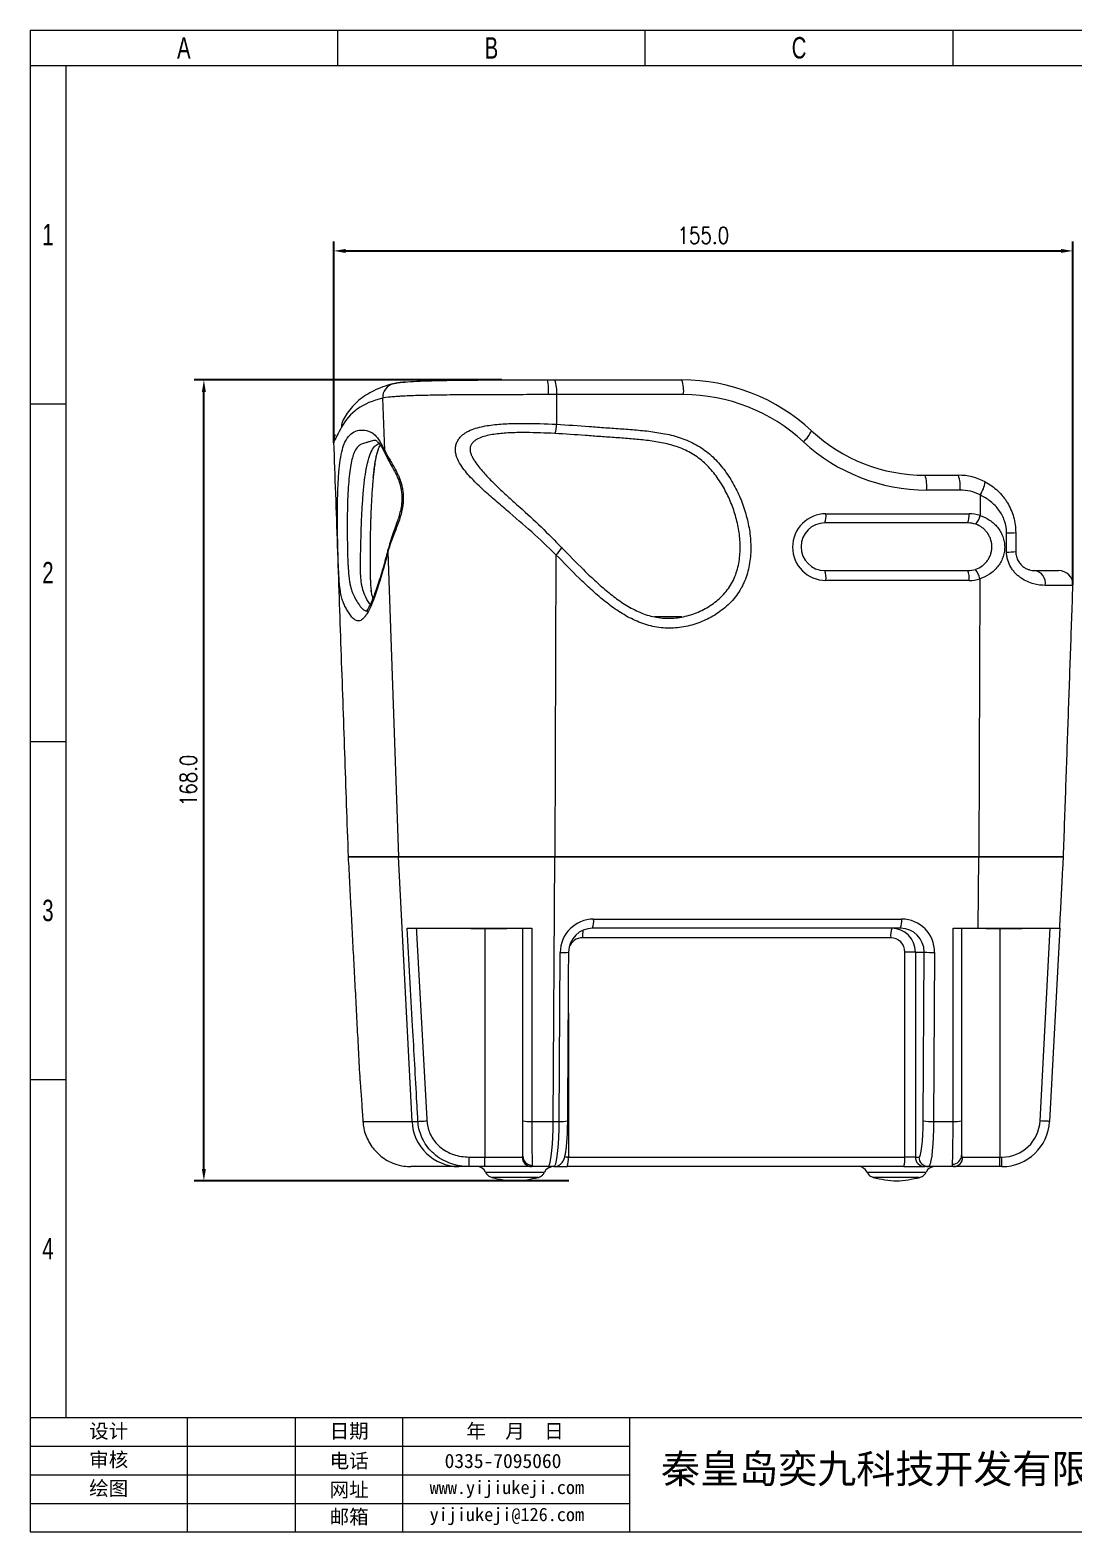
# Model space of a CAD drawing. Header units: millimetres. Extents: x 2695 to 20402, y -1172 to 52.
# Drawn here: x 10451.2 to 10669.9, y -791.1 to -476.1 of the extents above; entities that cross this region are included whole.
import ezdxf

# ---------------------------------------------------------------- set-up
doc = ezdxf.new("R2010")
doc.units = ezdxf.units.MM
doc.header["$PDMODE"] = 3
doc.header["$PDSIZE"] = -1
doc.layers.add('细实线', color=1, linetype='Continuous')
doc.styles.get("Standard").update_dxf_attribs({"font": 'isocp.shx', "width": 0.707, "bigfont": 'hztxt.shx'})
doc.styles.add('TH_GBDIM', font='romans.shx', dxfattribs={"width": 0.8, "bigfont": 'gbcbig.shx'})
doc.styles.add('工程字', font='gbenor.shx', dxfattribs={"bigfont": 'gbcbig.shx'})
doc.dimstyles.new('TH_GBDIM', dxfattribs={"dimtxt": 3.5, "dimasz": 2.5, "dimexe": 2, "dimexo": 0, "dimgap": 1.5, "dimtad": 1, "dimdec": 1, "dimzin": 0, "dimdsep": 46, "dimtxsty": 'TH_GBDIM', "dimcen": 2.5, "dimclrd": 130, "dimclre": 130, "dimclrt": 3, "dimadec": 0, "dimazin": 0, "dimtfac": 0.714286, "dimtdec": 1, "dimtmove": 0, "dimatfit": 3, "dimfxl": 1, "dimtzin": 0, "dimlwd": -1, "dimlwe": -1, "dimarcsym": 0})

# ---------------------------------------------------------------- blocks, each defined once
blk = doc.blocks.new('*D70')
at = {"color": 130}
for p, q in [((10550.07, -549.45), (10485.62, -549.45)), ((10487.62, -714.94), (10487.62, -551.95)), ((10564.16, -717.44), (10485.62, -717.44))]:
    blk.add_line(p, q, dxfattribs=at)
for points in [[(10487.21, -551.95), (10488.04, -551.95), (10487.62, -549.45)], [(10487.21, -714.94), (10488.04, -714.94), (10487.62, -717.44)]]:
    blk.add_solid(points, dxfattribs=at)
at = {"layer": 'Defpoints', "color": 0}
for p in [(10487.62, -549.45), (10550.07, -549.45), (10564.16, -717.44)]:
    blk.add_point(p, dxfattribs=at)
at = {"color": 3, "insert": (10484.37, -633.44), "char_height": 3.5, "attachment_point": 5, "rotation": 90, "style": 'TH_GBDIM'}
blk.add_mtext('168.0', dxfattribs=at)
blk = doc.blocks.new('*D71')
at = {"color": 130}
for p, q in [((10514.84, -562.66), (10514.84, -520.39)), ((10517.34, -522.39), (10667.36, -522.39)), ((10669.86, -592.44), (10669.86, -520.39))]:
    blk.add_line(p, q, dxfattribs=at)
for points in [[(10517.34, -521.98), (10517.34, -522.81), (10514.84, -522.39)], [(10667.36, -521.98), (10667.36, -522.81), (10669.86, -522.39)]]:
    blk.add_solid(points, dxfattribs=at)
at = {"layer": 'Defpoints', "color": 0}
for p in [(10669.86, -522.39), (10514.84, -562.66), (10669.86, -592.44)]:
    blk.add_point(p, dxfattribs=at)
at = {"color": 3, "insert": (10592.35, -519.14), "char_height": 3.5, "attachment_point": 5, "style": 'TH_GBDIM'}
blk.add_mtext('155.0', dxfattribs=at)

msp = doc.modelspace()

# ---------------------------------------------------------------- linework, layer by layer
at = {"color": 7, "linetype": 'Continuous', "lineweight": 15}
for p, q in [((10527.43, -550.23), (10527.36, -550.24)), ((10559.71, -549.44), (10561.25, -549.44)), ((10561.25, -549.44), (10587.86, -549.44)), ((10525.11, -553.27), (10525.49, -564.18)), ((10561.58, -552.54), (10559.89, -552.54)), ((10561.58, -552.54), (10561.56, -558.76)), ((10588.19, -552.54), (10561.58, -552.54)), ((10638.85, -569.44), (10645.85, -569.44)), ((10646.18, -572.54), (10639.18, -572.54)), ((10650.39, -573.58), (10650.37, -577.9)), ((10647.85, -579.44), (10617.85, -579.44)), ((10618.07, -577.51), (10648.07, -577.51)), ((10526.22, -585.53), (10528.41, -649.44)), ((10526.24, -585), (10526.24, -584.97)), ((10561.45, -586.1), (10561.21, -649.44)), ((10617.85, -589.44), (10647.85, -589.44)), ((10648.07, -591.51), (10618.07, -591.51)), ((10650.32, -591.14), (10650.09, -649.44)), ((10661.85, -589.44), (10666.86, -589.44)), ((10669.86, -592.54), (10664.06, -592.54)), ((10587.87, -599.14), (10582.1, -599.14)), ((10528.41, -649.44), (10517.87, -649.44)), ((10517.87, -649.44), (10528.41, -649.44)), ((10531.27, -704.96), (10528.41, -649.44)), ((10561.21, -649.44), (10528.41, -649.44)), ((10528.41, -649.44), (10561.21, -649.44)), ((10560.88, -704.96), (10561.21, -649.44)), ((10650.09, -649.44), (10561.21, -649.44)), ((10561.21, -649.44), (10650.09, -649.44)), ((10650.01, -664.44), (10650.09, -649.44)), ((10667.87, -649.44), (10650.09, -649.44)), ((10650.09, -649.44), (10667.87, -649.44)), ((10530.24, -664.44), (10556.4, -664.44)), ((10551, -664.54), (10543.75, -664.54)), ((10546.51, -664.54), (10546.51, -712.44)), ((10633.72, -664.44), (10569.12, -664.44)), ((10569.34, -662.54), (10633.94, -662.54)), ((10644.73, -664.44), (10650.01, -664.44)), ((10644.73, -704.96), (10644.73, -664.44)), ((10646.51, -664.44), (10646.51, -704.86)), ((10650.01, -664.44), (10667.09, -664.44)), ((10659, -664.54), (10651.75, -664.54)), ((10654.51, -664.54), (10654.51, -712.44)), ((10662.96, -704.86), (10665.08, -664.44)), ((10667.09, -664.44), (10664.96, -704.96)), ((10631.63, -666.44), (10567.03, -666.44)), ((10562.14, -704.96), (10562.35, -669.54)), ((10564.11, -669.44), (10564.13, -669.45)), ((10634.61, -712.44), (10634.61, -669.44)), ((10636.82, -669.44), (10634.61, -669.44)), ((10636.82, -669.44), (10638.65, -669.44)), ((10636.82, -669.44), (10636.82, -712.44)), ((10638.44, -704.86), (10638.65, -669.44)), ((10640.86, -669.54), (10640.65, -704.96)), ((10564.05, -682.27), (10564.05, -712.44)), ((10520.97, -704.96), (10531.27, -704.96)), ((10531.27, -704.96), (10532.52, -704.96)), ((10556.4, -704.96), (10560.88, -704.96)), ((10560.88, -704.96), (10562.14, -704.96)), ((10640.65, -704.96), (10644.73, -704.96)), ((10646.51, -704.86), (10646.51, -712.05)), ((10541.08, -714.44), (10530.99, -714.44)), ((10543.23, -714.44), (10541.08, -714.44)), ((10543.23, -712.44), (10546.51, -712.44)), ((10543.23, -714.44), (10543.23, -712.44)), ((10546.51, -714.44), (10543.23, -714.44)), ((10546.51, -712.44), (10554.37, -712.44)), ((10546.51, -714.44), (10546.51, -712.44)), ((10556.34, -714.44), (10546.51, -714.44)), ((10559.77, -714.44), (10556.34, -714.44)), ((10561.03, -714.44), (10559.77, -714.44)), ((10560.99, -714.44), (10563.83, -714.44)), ((10564.05, -712.44), (10563.27, -712.44)), ((10634.39, -714.44), (10563.83, -714.44)), ((10564.05, -712.44), (10634.61, -712.44)), ((10634.39, -714.44), (10638.81, -714.44)), ((10636.82, -712.44), (10634.61, -712.44)), ((10636.82, -712.44), (10637.55, -712.44)), ((10639.54, -714.44), (10638.81, -714.44)), ((10644.83, -714.44), (10639.54, -714.44)), ((10654.51, -714.44), (10644.83, -714.44)), ((10646.76, -712.44), (10654.51, -712.44)), ((10654.51, -714.44), (10654.51, -712.44)), ((10654.51, -712.44), (10654.98, -712.44)), ((10654.98, -714.44), (10654.51, -714.44)), ((10654.98, -714.44), (10654.98, -712.44))]:
    msp.add_line(p, q, dxfattribs=at)
at = {"color": 7, "linetype": 'Continuous', "lineweight": 15, "flags": 128}
for points in [[(10526.22, -585.53), (10526.21, -585.18), (10526.24, -585)], [(10526.3, -584.81), (10526.28, -584.85), (10526.24, -585)], [(10532.52, -704.96), (10532.64, -704.95), (10532.81, -704.94), (10533.01, -704.93), (10533.25, -704.92), (10533.51, -704.9), (10533.79, -704.89), (10534.08, -704.87), (10534.39, -704.86)], [(10559.77, -714.44), (10559.96, -714.3), (10560.14, -713.87), (10560.31, -713.18), (10560.47, -712.25), (10560.6, -711.09), (10560.71, -709.74), (10560.8, -708.24), (10560.86, -706.63), (10560.88, -704.96)], [(10561.03, -714.44), (10561.22, -714.3), (10561.4, -713.87), (10561.57, -713.18), (10561.73, -712.25), (10561.86, -711.09), (10561.97, -709.74), (10562.06, -708.24), (10562.12, -706.63), (10562.14, -704.96)], [(10637.55, -712.44), (10637.72, -712.29), (10637.88, -711.87), (10638.03, -711.17), (10638.17, -710.24), (10638.28, -709.1), (10638.36, -707.79), (10638.42, -706.36), (10638.44, -704.86)], [(10640.65, -704.96), (10640.63, -706.63), (10640.57, -708.24), (10640.48, -709.74), (10640.37, -711.09), (10640.24, -712.25), (10640.08, -713.18), (10639.91, -713.87), (10639.73, -714.3), (10639.54, -714.44)], [(10664.96, -704.96), (10664.92, -704.96), (10664.81, -704.95), (10664.63, -704.94), (10664.38, -704.93), (10664.07, -704.91), (10663.73, -704.9), (10663.35, -704.88), (10662.96, -704.86)]]:
    msp.add_lwpolyline(points, dxfattribs=at)
at = {"color": 7, "linetype": 'Continuous', "lineweight": 15}
for centre, radius, start, end in [((10528.07, -553.12), 2.96, 103.9169, 182.8492), ((10528.03, -553.06), 2.89, 90.1547, 103.258), ((10546.77, -551.75), 13.14, 356.5473, 10.1358), ((10554.27, -551.76), 7.35, 353.8686, 18.3801), ((10580.88, -551.76), 7.35, 353.8684, 18.3802), ((10587.86, -589.44), 40, 47.1666, 90), ((10588.19, -589.54), 37, 47.1666, 90), ((10519.44, -559.19), 2.94, 152.3616, 182.6407), ((10557.11, -558.99), 4.46, 337.6741, 3.0117), ((10608.76, -557.23), 6.92, 311.5288, 335.4361), ((10638.85, -534.44), 35, 227.1666, 270), ((10517.83, -562.37), 3, 152.0513, 181.7621), ((10639.18, -534.54), 38, 227.1666, 270), ((10527.12, -564.26), 1.64, 177.016, 204.515), ((10631.87, -571.76), 7.35, 353.8683, 18.3804), ((10638.87, -571.76), 7.35, 353.8684, 18.3802), ((10645.85, -581.44), 12, 62.142, 90), ((10646.18, -581.54), 9, 62.142, 90), ((10644.86, -569.86), 6.66, 325.9927, 351.6313), ((10618.07, -584.51), 7, 90, 270), ((10617.85, -584.44), 5, 90, 270), ((10613.61, -577.97), 4.48, 340.921, 5.9519), ((10643.61, -577.97), 4.48, 340.9206, 5.9523), ((10647.85, -584.44), 5, 70.8191, 90), ((10648.07, -584.51), 7, 70.8191, 90), ((10645.97, -576.89), 4.52, 321.2892, 347.1228), ((10656.3, -570.67), 10.88, 268.0511, 278.1914), ((10558.52, -582.44), 4.69, 308.7143, 332.0847), ((10656.31, -574.74), 10.81, 268.0498, 278.2183), ((10613.2, -590.98), 4.9, 353.8684, 18.3802), ((10647.85, -584.44), 5, 270, 288.7362), ((10643.2, -590.98), 4.9, 353.8681, 18.3806), ((10648.07, -584.51), 7, 270, 288.7362), ((10644.52, -592.52), 5.96, 13.3954, 34.1247), ((10661.36, -592.12), 2.73, 351.1332, 79.6817), ((10666.86, -592.44), 3, 358, 90), ((10543.75, -663.91), 0.625, 237.1401, 270), ((10551, -663.91), 0.625, 270, 302.8599), ((10564.99, -662.99), 4.38, 340.7352, 5.9083), ((10636.3, -665.94), 4.69, 161.2791, 186.0406), ((10631.84, -669.42), 4.98, 359.8227, 89.8215), ((10629.59, -662.99), 4.38, 340.7352, 5.9085), ((10651.75, -663.91), 0.625, 237.1401, 270), ((10659, -663.91), 0.625, 270, 302.8599), ((10567.04, -669.42), 2.99, 90.1352, 160.6831), ((10578.76, -666.28), 11.73, 173.0391, 180.7549), ((10631.62, -669.43), 2.99, 359.8226, 89.8215), ((10562.84, -661.93), 7.62, 266.29, 279.6999), ((10640.41, -655.7), 13.85, 262.7085, 271.8669), ((10541.16, -704.54), 9.9, 182.4301, 269.5315), ((10555.94, -696.03), 8.94, 260.7497, 272.9147), ((10562.63, -697.35), 7.62, 266.2894, 279.7003), ((10640.2, -691.12), 13.85, 262.7084, 271.8672), ((10645.14, -696.79), 8.19, 267.1228, 279.6151), ((10654.98, -704.44), 8, 270, 357), ((10654.98, -704.44), 10, 270, 357), ((10544.87, -716.44), 2, 24.3959, 90), ((10556.36, -712.45), 1.98, 179.5317, 269.524), ((10556.48, -712.21), 1.97, 180.7185, 269.8081), ((10560.87, -716.44), 2, 90, 155.759), ((10559.38, -712.93), 4.69, 341.2787, 6.041), ((10624.87, -716.44), 2, 24.3959, 90), ((10629.94, -712.93), 4.69, 341.2793, 6.0404), ((10638.81, -712.44), 1.99, 179.8226, 269.8216), ((10639.55, -712.44), 1.99, 179.8226, 269.8217), ((10640.87, -716.44), 2, 90, 155.759), ((10644.56, -712), 1.95, 270.5228, 358.6232), ((10644.79, -712.47), 1.97, 270.9479, 0.9179)]:
    msp.add_arc(centre, radius, start, end, dxfattribs=at)
for centre, major_axis, ratio, start_param, end_param in [((10569.3, -669.54), (2.59, 6.51), 0.99151, 0.375891, 1.946687), ((10569.08, -669.44), (2.24, 4.48), 0.989783, 0.458565, 2.029361), ((10633.68, -669.44), (2.24, 4.48), 0.989783, 5.170954, 6.74175), ((10633.9, -669.54), (2.59, 6.51), 0.99151, 5.08828, 6.659076), ((10644.51, -704.44), (0, 10), 0.022222, 3.454177, 4.660029)]:
    msp.add_ellipse(centre, major_axis=major_axis, ratio=ratio, start_param=start_param, end_param=end_param, dxfattribs=at)
for points, knots in [([(10527.36, -550.26), (10527.33, -550.26), (10526.54, -550.42), (10525.16, -550.88), (10523.25, -551.66), (10521.55, -552.63), (10520.05, -553.75), (10518.76, -555.01), (10517.68, -556.36), (10517.12, -557.35), (10516.85, -557.83)], [0, 0, 0, 0, 0.0073155, 0.1610038, 0.3114841, 0.4576922, 0.5992714, 0.7367475, 0.872961, 1, 1, 1, 1]), ([(10529.06, -549.99), (10528.73, -550.03), (10528.14, -550.1), (10527.65, -550.21), (10527.44, -550.26)], [0, 0, 0, 0, 0.570258, 1, 1, 1, 1]), ([(10530.02, -549.9), (10529.5, -549.94), (10528.95, -549.99), (10528.65, -550.05), (10528.63, -550.05)], [0, 0, 0, 0, 0.939221, 1, 1, 1, 1]), ([(10529.79, -549.92), (10529.59, -549.94), (10529.23, -549.97), (10528.96, -550.01), (10528.83, -550.02)], [0, 0, 0, 0, 0.5462, 1, 1, 1, 1]), ([(10529.36, -549.95), (10529.36, -549.95), (10529.83, -549.88), (10531.5, -549.77), (10534.38, -549.63), (10537.98, -549.54), (10542.16, -549.49), (10546.75, -549.45), (10551.7, -549.44), (10556.06, -549.44), (10558.75, -549.44), (10559.71, -549.44)], [0, 0, 0, 0, 0.001953, 0.135793, 0.265795, 0.399548, 0.529328, 0.662862, 0.792569, 0.926047, 1, 1, 1, 1]), ([(10559.89, -552.54), (10558.88, -552.54), (10557.87, -552.54), (10555.85, -552.54), (10554.85, -552.54), (10551.87, -552.55), (10549.92, -552.55), (10547.52, -552.55), (10547.05, -552.56), (10546.1, -552.56), (10545.63, -552.56), (10544.23, -552.57), (10543.32, -552.57), (10540.66, -552.59), (10538.98, -552.61), (10536.6, -552.65), (10535.83, -552.66), (10534.36, -552.69), (10533.66, -552.7), (10531.67, -552.76), (10530.48, -552.8), (10529.16, -552.87), (10528.91, -552.88), (10528.42, -552.91), (10528.19, -552.93), (10527.52, -552.97), (10527.12, -553), (10526.04, -553.11), (10525.49, -553.18), (10525.11, -553.27)], [0, 0, 0, 0, 0.0625, 0.0625, 0.125, 0.125, 0.25, 0.25, 0.28125, 0.28125, 0.3125, 0.3125, 0.375, 0.375, 0.5, 0.5, 0.5625, 0.5625, 0.625, 0.625, 0.75, 0.75, 0.78125, 0.78125, 0.8125, 0.8125, 0.875, 0.875, 1, 1, 1, 1]), ([(10516.51, -559.33), (10516.17, -559.95), (10515.51, -561.21), (10515, -562.16), (10514.78, -562.58), (10514.84, -562.46), (10514.84, -562.46)], [0, 0, 0, 0, 0.329231, 0.658675, 0.987902, 1, 1, 1, 1]), ([(10515.95, -568.82), (10516.04, -567.92), (10516.22, -566.04), (10516.65, -563.97), (10517.28, -562.2), (10518.19, -560.92), (10519.42, -560.06), (10520.89, -559.91), (10522.28, -560.12), (10523.51, -560.93), (10524.48, -562.19), (10525.15, -563.52), (10525.49, -564.18)], [0, 0, 0, 0, 0.082831, 0.173787, 0.26458, 0.398245, 0.532178, 0.666156, 0.799882, 0.866507, 0.933363, 1, 1, 1, 1]), ([(10561.45, -586.1), (10559.77, -584.48), (10558.1, -582.87), (10554.64, -579.78), (10552.87, -578.29), (10550.23, -576.05), (10549.35, -575.31), (10547.62, -573.8), (10546.77, -573.04), (10545.12, -571.49), (10544.32, -570.71), (10543.18, -569.47), (10542.81, -569.05), (10542.11, -568.17), (10541.77, -567.72), (10541.17, -566.76), (10540.89, -566.25), (10540.59, -565.44), (10540.51, -565.16), (10540.4, -564.59), (10540.37, -564.29), (10540.38, -563.85), (10540.39, -563.71), (10540.43, -563.42), (10540.48, -563.13), (10540.56, -562.86), (10540.66, -562.59), (10540.72, -562.46), (10540.91, -562.08), (10541.06, -561.85), (10541.41, -561.42), (10541.59, -561.23), (10542, -560.87), (10542.21, -560.72), (10542.65, -560.42), (10542.89, -560.29), (10543.6, -559.93), (10544.09, -559.74), (10545.12, -559.42), (10545.65, -559.29), (10546.72, -559.08), (10547.26, -558.99), (10548.9, -558.77), (10550.02, -558.69), (10551.73, -558.61), (10552.3, -558.59), (10553.46, -558.56), (10554.03, -558.56), (10556.92, -558.56), (10559.24, -558.64), (10561.56, -558.76)], [0, 0, 0, 0, 0.125, 0.125, 0.25, 0.25, 0.3125, 0.3125, 0.375, 0.375, 0.4375, 0.4375, 0.46875, 0.46875, 0.5, 0.5, 0.53125, 0.53125, 0.546875, 0.546875, 0.5625, 0.5625, 0.570313, 0.570313, 0.578125, 0.585938, 0.585938, 0.59375, 0.59375, 0.609375, 0.609375, 0.625, 0.625, 0.640625, 0.640625, 0.65625, 0.65625, 0.6875, 0.6875, 0.71875, 0.71875, 0.75, 0.75, 0.8125, 0.8125, 0.84375, 0.84375, 0.875, 0.875, 1, 1, 1, 1]), ([(10561.23, -560.69), (10559.19, -560.58), (10557.16, -560.5), (10554.62, -560.49), (10554.12, -560.49), (10553.1, -560.51), (10552.59, -560.52), (10551.09, -560.58), (10550.11, -560.65), (10548.67, -560.83), (10548.19, -560.9), (10547.26, -561.08), (10546.79, -561.18), (10545.91, -561.44), (10545.49, -561.6), (10544.9, -561.89), (10544.71, -562), (10544.36, -562.24), (10544.2, -562.37), (10543.91, -562.67), (10543.78, -562.84), (10543.57, -563.22), (10543.49, -563.45), (10543.44, -563.83), (10543.43, -563.96), (10543.44, -564.22), (10543.46, -564.34), (10543.53, -564.73), (10543.61, -564.97), (10543.8, -565.43), (10543.91, -565.65), (10544.15, -566.09), (10544.27, -566.3), (10544.68, -566.92), (10544.97, -567.31), (10545.89, -568.47), (10546.55, -569.2), (10547.92, -570.63), (10548.63, -571.33), (10550.08, -572.71), (10550.83, -573.4), (10552.33, -574.77), (10553.09, -575.45), (10555.35, -577.49), (10556.86, -578.86), (10559.8, -581.7), (10561.23, -583.17), (10562.66, -584.64)], [0, 0, 0, 0, 0.125, 0.125, 0.15625, 0.15625, 0.1875, 0.1875, 0.25, 0.25, 0.28125, 0.28125, 0.3125, 0.3125, 0.34375, 0.34375, 0.359375, 0.359375, 0.375, 0.375, 0.390625, 0.390625, 0.40625, 0.40625, 0.414063, 0.414063, 0.421875, 0.421875, 0.4375, 0.4375, 0.453125, 0.453125, 0.46875, 0.46875, 0.5, 0.5, 0.5625, 0.5625, 0.625, 0.625, 0.6875, 0.6875, 0.75, 0.75, 0.875, 0.875, 1, 1, 1, 1]), ([(10562.66, -584.64), (10564.17, -586.18), (10565.67, -587.73), (10567.98, -590), (10568.76, -590.74), (10570.34, -592.2), (10571.14, -592.91), (10572.78, -594.29), (10573.63, -594.95), (10575.37, -596.19), (10576.28, -596.78), (10577.71, -597.56), (10578.2, -597.8), (10579.18, -598.24), (10579.68, -598.45), (10580.7, -598.8), (10581.22, -598.95), (10582.28, -599.2), (10582.82, -599.29), (10584.43, -599.48), (10585.5, -599.48), (10587.1, -599.31), (10587.64, -599.22), (10588.71, -598.99), (10589.23, -598.85), (10590.78, -598.36), (10591.77, -597.94), (10593.69, -596.89), (10594.59, -596.28), (10595.83, -595.22), (10596.23, -594.84), (10596.97, -594.04), (10597.31, -593.62), (10597.94, -592.73), (10598.22, -592.27), (10598.73, -591.3), (10598.95, -590.8), (10599.51, -589.26), (10599.76, -588.2), (10599.99, -586.58), (10600.04, -586.03), (10600.09, -584.95), (10600.09, -584.41), (10600.03, -582.8), (10599.91, -581.73), (10599.63, -580.14), (10599.52, -579.62), (10599.27, -578.56), (10599.12, -578.04), (10598.65, -576.48), (10598.27, -575.47), (10597.4, -573.5), (10596.92, -572.55), (10596.09, -571.16), (10595.8, -570.7), (10595.19, -569.8), (10594.87, -569.37), (10593.86, -568.1), (10593.13, -567.31), (10591.91, -566.25), (10591.49, -565.91), (10590.6, -565.29), (10590.14, -565), (10588.74, -564.21), (10587.75, -563.79), (10586.22, -563.27), (10585.7, -563.11), (10584.66, -562.84), (10584.13, -562.72), (10582.55, -562.41), (10581.49, -562.25), (10579.37, -562), (10578.31, -561.9), (10576.17, -561.72), (10575.11, -561.64), (10572.97, -561.49), (10571.9, -561.42), (10569.77, -561.26), (10568.7, -561.18), (10565.5, -560.95), (10563.37, -560.8), (10561.23, -560.69)], [0, 0, 0, 0, 0.0625, 0.0625, 0.09375, 0.09375, 0.125, 0.125, 0.15625, 0.15625, 0.1875, 0.1875, 0.203125, 0.203125, 0.21875, 0.21875, 0.234375, 0.234375, 0.25, 0.25, 0.28125, 0.28125, 0.296875, 0.296875, 0.3125, 0.3125, 0.34375, 0.34375, 0.375, 0.375, 0.390625, 0.390625, 0.40625, 0.40625, 0.421875, 0.421875, 0.4375, 0.4375, 0.46875, 0.46875, 0.484375, 0.484375, 0.5, 0.5, 0.53125, 0.53125, 0.546875, 0.546875, 0.5625, 0.5625, 0.59375, 0.59375, 0.625, 0.625, 0.640625, 0.640625, 0.65625, 0.65625, 0.6875, 0.6875, 0.703125, 0.703125, 0.71875, 0.71875, 0.75, 0.75, 0.765625, 0.765625, 0.78125, 0.78125, 0.8125, 0.8125, 0.84375, 0.84375, 0.875, 0.875, 0.90625, 0.90625, 0.9375, 0.9375, 1, 1, 1, 1]), ([(10561.56, -558.76), (10563.86, -558.88), (10566.15, -559.04), (10569.59, -559.29), (10570.74, -559.38), (10573.03, -559.55), (10574.18, -559.63), (10576.47, -559.79), (10577.62, -559.88), (10579.91, -560.09), (10581.05, -560.21), (10583.32, -560.55), (10584.46, -560.75), (10586.15, -561.17), (10586.71, -561.33), (10587.82, -561.69), (10588.36, -561.88), (10589.96, -562.55), (10590.98, -563.08), (10592.44, -564.04), (10592.91, -564.39), (10593.81, -565.12), (10594.24, -565.51), (10595.48, -566.72), (10596.23, -567.61), (10597.26, -569.02), (10597.59, -569.5), (10598.21, -570.49), (10598.5, -570.99), (10599.33, -572.51), (10599.83, -573.55), (10600.47, -575.16), (10600.67, -575.7), (10601.04, -576.81), (10601.21, -577.37), (10601.67, -579.06), (10601.91, -580.19), (10602.23, -582.47), (10602.31, -583.62), (10602.3, -585.36), (10602.27, -585.94), (10602.17, -587.11), (10602.09, -587.7), (10601.78, -589.42), (10601.46, -590.55), (10600.89, -591.9), (10600.77, -592.17), (10600.51, -592.7), (10600.38, -592.96), (10599.94, -593.72), (10599.63, -594.21), (10598.93, -595.14), (10598.56, -595.59), (10597.75, -596.44), (10597.32, -596.84), (10595.98, -597.98), (10595.01, -598.63), (10592.95, -599.77), (10591.89, -600.23), (10590.23, -600.78), (10589.67, -600.94), (10588.53, -601.2), (10587.95, -601.3), (10586.22, -601.53), (10585.07, -601.56), (10583.34, -601.42), (10582.77, -601.35), (10581.61, -601.12), (10581.05, -600.98), (10579.38, -600.48), (10578.3, -600.04), (10576.74, -599.26), (10576.22, -598.98), (10575.22, -598.38), (10574.73, -598.07), (10573.3, -597.11), (10572.38, -596.41), (10570.59, -594.96), (10569.72, -594.2), (10568.01, -592.65), (10567.17, -591.85), (10564.68, -589.43), (10563.07, -587.76), (10561.45, -586.1)], [0, 0, 0, 0, 0.0625, 0.0625, 0.09375, 0.09375, 0.125, 0.125, 0.15625, 0.15625, 0.1875, 0.1875, 0.21875, 0.21875, 0.234375, 0.234375, 0.25, 0.25, 0.28125, 0.28125, 0.296875, 0.296875, 0.3125, 0.3125, 0.34375, 0.34375, 0.359375, 0.359375, 0.375, 0.375, 0.40625, 0.40625, 0.421875, 0.421875, 0.4375, 0.4375, 0.46875, 0.46875, 0.5, 0.5, 0.515625, 0.515625, 0.53125, 0.53125, 0.5625, 0.5625, 0.570312, 0.570312, 0.578125, 0.578125, 0.59375, 0.59375, 0.609375, 0.609375, 0.625, 0.625, 0.65625, 0.65625, 0.6875, 0.6875, 0.703125, 0.703125, 0.71875, 0.71875, 0.75, 0.75, 0.765625, 0.765625, 0.78125, 0.78125, 0.8125, 0.8125, 0.828125, 0.828125, 0.84375, 0.84375, 0.875, 0.875, 0.90625, 0.90625, 0.9375, 0.9375, 1, 1, 1, 1]), ([(10521.85, -562.55), (10521.75, -562.58), (10521.34, -562.7), (10520.68, -562.84), (10519.91, -563.38), (10519.31, -564.24), (10518.84, -565.43), (10518.49, -566.83), (10518.2, -568.6), (10517.98, -570.72), (10517.82, -573.17), (10517.73, -575.62), (10517.69, -577.93), (10517.67, -580.09), (10517.68, -582.05), (10517.71, -583.7), (10517.73, -584.89), (10517.75, -586.04), (10517.79, -587.1), (10517.83, -588), (10517.89, -589.05), (10517.96, -589.95), (10518.03, -590.73), (10518.13, -591.51), (10518.32, -592.68), (10518.66, -593.83), (10519.18, -594.94), (10519.84, -596.19), (10520.55, -597.16), (10521.27, -597.82), (10521.74, -597.88), (10521.97, -597.91)], [0, 0, 0, 0, 0.017423, 0.072853, 0.128292, 0.183659, 0.22486, 0.266055, 0.308025, 0.349994, 0.39085, 0.431709, 0.459646, 0.487586, 0.515423, 0.527024, 0.538782, 0.548873, 0.555953, 0.562858, 0.570346, 0.58575, 0.599087, 0.612447, 0.639784, 0.705779, 0.771843, 0.838072, 0.904292, 0.95417, 1, 1, 1, 1]), ([(10522.48, -596.56), (10522.43, -596.5), (10522, -595.92), (10521.42, -594.65), (10520.94, -593.45), (10520.7, -592.3), (10520.58, -591.41), (10520.5, -590.44), (10520.46, -589.47), (10520.44, -588.67), (10520.44, -587.73), (10520.46, -586.79), (10520.5, -585.58), (10520.54, -583.9), (10520.59, -581.95), (10520.67, -579.31), (10520.81, -576.37), (10521.03, -573.23), (10521.31, -570.42), (10521.68, -567.89), (10522.17, -565.78), (10522.81, -564.2), (10523.52, -563.21), (10524.09, -562.91), (10524.36, -562.76)], [0, 0, 0, 0, 0.016686, 0.140876, 0.243348, 0.280657, 0.318095, 0.348223, 0.361112, 0.3744, 0.384115, 0.393001, 0.401823, 0.419009, 0.448026, 0.477808, 0.5357, 0.593632, 0.653129, 0.712622, 0.784628, 0.856654, 0.930662, 1, 1, 1, 1]), ([(10523.88, -562.2), (10523.75, -562.18), (10523.23, -562.08), (10522.57, -562.36), (10522.05, -562.49), (10521.85, -562.55)], [0, 0, 0, 0, 0.1671076, 0.6620978, 1, 1, 1, 1]), ([(10523.44, -567.44), (10523.51, -567), (10523.66, -566.08), (10523.9, -565.01), (10524.15, -564.16), (10524.39, -563.52), (10524.54, -563.25), (10524.61, -563.11)], [0, 0, 0, 0, 0.201996, 0.414569, 0.601792, 0.79821, 1, 1, 1, 1]), ([(10523.87, -562.3), (10523.88, -562.3), (10523.9, -562.3), (10524.1, -562.46), (10524.32, -562.7), (10524.65, -563.16), (10524.99, -563.67), (10525.32, -564.21), (10525.56, -564.72), (10525.65, -564.9)], [0, 0, 0, 0, 0.194146, 0.356869, 0.50985, 0.619463, 0.731769, 0.903531, 1, 1, 1, 1]), ([(10523.33, -568.3), (10523.39, -567.87), (10523.52, -566.92), (10523.75, -565.72), (10523.99, -564.68), (10524.16, -564.19), (10524.23, -563.98)], [0, 0, 0, 0, 0.225242, 0.501238, 0.774497, 1, 1, 1, 1]), ([(10525.49, -564.18), (10525.73, -564.67), (10526.04, -565.22), (10526.58, -566.13), (10526.77, -566.45), (10527.17, -567.14), (10527.38, -567.51), (10527.81, -568.29), (10528.03, -568.71), (10528.35, -569.4), (10528.45, -569.64), (10528.66, -570.15), (10528.76, -570.41), (10528.94, -570.95), (10529.03, -571.23), (10529.18, -571.83), (10529.25, -572.14), (10529.35, -572.76), (10529.39, -573.08), (10529.43, -573.58), (10529.43, -573.74), (10529.44, -574.07), (10529.44, -574.23), (10529.43, -574.72), (10529.41, -575.04), (10529.35, -575.68), (10529.3, -575.99), (10529.14, -576.89), (10529, -577.45), (10528.69, -578.52), (10528.53, -579.02), (10528.19, -579.98), (10528.02, -580.44), (10527.68, -581.32), (10527.52, -581.74), (10527.2, -582.56), (10527.06, -582.95), (10526.64, -584.11), (10526.4, -584.83), (10526.22, -585.53)], [0, 0, 0, 0, 0.125, 0.125, 0.1875, 0.1875, 0.25, 0.25, 0.3125, 0.3125, 0.34375, 0.34375, 0.375, 0.375, 0.40625, 0.40625, 0.4375, 0.4375, 0.46875, 0.46875, 0.484375, 0.484375, 0.5, 0.5, 0.53125, 0.53125, 0.5625, 0.5625, 0.625, 0.625, 0.6875, 0.6875, 0.75, 0.75, 0.8125, 0.8125, 0.875, 0.875, 1, 1, 1, 1]), ([(10525.65, -564.94), (10525.69, -565.02), (10525.88, -565.48), (10526.39, -566.42), (10527.09, -567.65), (10527.72, -568.8), (10528.19, -569.82), (10528.57, -570.75), (10528.84, -571.66), (10529.03, -572.63), (10529.14, -573.68), (10529.16, -574.73), (10529.08, -575.72), (10528.87, -576.76), (10528.59, -577.89), (10528.18, -579.14), (10527.66, -580.57), (10527.08, -582.2), (10526.57, -583.7), (10526.35, -584.61), (10526.27, -584.97)], [0, 0, 0, 0, 0.019437, 0.10928, 0.203852, 0.266621, 0.319805, 0.364061, 0.398056, 0.433721, 0.470509, 0.5068, 0.541389, 0.576952, 0.628055, 0.682482, 0.749931, 0.840748, 0.936812, 1, 1, 1, 1]), ([(10516.02, -591.75), (10516.01, -591.53), (10515.97, -591.08), (10515.94, -590.5), (10515.9, -589.81), (10515.86, -588.94), (10515.8, -587.41), (10515.74, -585.7), (10515.7, -584.08), (10515.67, -582.59), (10515.63, -580.34), (10515.62, -577.48), (10515.66, -574.27), (10515.76, -571.53), (10515.86, -569.68), (10515.94, -568.9), (10515.95, -568.82)], [0, 0, 0, 0, 0.036168, 0.072249, 0.073542, 0.116702, 0.161257, 0.205699, 0.258119, 0.307899, 0.35781, 0.512978, 0.669027, 0.8258, 0.981959, 1, 1, 1, 1]), ([(10523.47, -567.21), (10523.39, -567.67), (10523.21, -568.9), (10522.97, -571.4), (10522.75, -574.64), (10522.62, -577.69), (10522.54, -580.29), (10522.51, -581.92), (10522.48, -583.58), (10522.47, -585.02), (10522.46, -586.87), (10522.47, -588.47), (10522.49, -589.91), (10522.51, -591.05), (10522.56, -592.21), (10522.62, -593.12), (10522.69, -593.58), (10522.71, -593.77)], [0, 0, 0, 0, 0.082165, 0.219254, 0.356243, 0.49274, 0.556416, 0.619935, 0.639404, 0.691922, 0.725427, 0.761547, 0.797461, 0.835707, 0.87417, 0.949565, 1, 1, 1, 1]), ([(10651.46, -570.83), (10651.94, -571.08), (10652.41, -571.37), (10653.29, -572.01), (10653.71, -572.35), (10654.49, -573.09), (10654.85, -573.49), (10655.36, -574.12), (10655.53, -574.34), (10655.84, -574.78), (10655.99, -575.01), (10656.4, -575.7), (10656.65, -576.18), (10657.08, -577.17), (10657.26, -577.69), (10657.7, -579.26), (10657.85, -580.34), (10657.85, -581.44)], [0, 0, 0, 0, 0.125, 0.125, 0.25, 0.25, 0.375, 0.375, 0.4375, 0.4375, 0.5, 0.5, 0.625, 0.625, 0.75, 0.75, 1, 1, 1, 1]), ([(10655.93, -581.54), (10655.93, -580.67), (10655.78, -579.82), (10655.44, -578.81), (10655.36, -578.61), (10655.19, -578.21), (10655.1, -578.02), (10654.8, -577.46), (10654.58, -577.1), (10654.08, -576.41), (10653.81, -576.09), (10653.22, -575.47), (10652.91, -575.19), (10652.24, -574.66), (10651.9, -574.42), (10651.17, -573.97), (10650.78, -573.77), (10650.39, -573.58)], [0, 0, 0, 0, 0.25, 0.25, 0.3125, 0.3125, 0.375, 0.375, 0.5, 0.5, 0.625, 0.625, 0.75, 0.75, 0.875, 0.875, 1, 1, 1, 1]), ([(10650.37, -577.9), (10651.1, -578.13), (10651.77, -578.45), (10652.7, -579.07), (10653, -579.3), (10653.55, -579.8), (10653.8, -580.07), (10654.27, -580.64), (10654.48, -580.95), (10654.85, -581.6), (10655.01, -581.93), (10655.2, -582.46), (10655.26, -582.64), (10655.36, -583), (10655.4, -583.19), (10655.5, -583.75), (10655.54, -584.12), (10655.54, -584.69), (10655.53, -584.87), (10655.5, -585.25), (10655.47, -585.44), (10655.37, -586.01), (10655.27, -586.37), (10655.08, -586.9), (10655.01, -587.08), (10654.85, -587.42), (10654.76, -587.59), (10654.48, -588.08), (10654.26, -588.39), (10653.79, -588.97), (10653.53, -589.24), (10652.97, -589.74), (10652.68, -589.97), (10651.74, -590.59), (10651.05, -590.91), (10650.32, -591.14)], [0, 0, 0, 0, 0.125, 0.125, 0.1875, 0.1875, 0.25, 0.25, 0.3125, 0.3125, 0.375, 0.375, 0.40625, 0.40625, 0.4375, 0.4375, 0.5, 0.5, 0.53125, 0.53125, 0.5625, 0.5625, 0.625, 0.625, 0.65625, 0.65625, 0.6875, 0.6875, 0.75, 0.75, 0.8125, 0.8125, 0.875, 0.875, 1, 1, 1, 1]), ([(10649.46, -589.17), (10649.95, -589), (10650.42, -588.76), (10651.04, -588.3), (10651.23, -588.13), (10651.6, -587.76), (10651.76, -587.56), (10652.06, -587.14), (10652.2, -586.92), (10652.43, -586.46), (10652.53, -586.21), (10652.69, -585.72), (10652.75, -585.46), (10652.83, -584.94), (10652.85, -584.67), (10652.85, -584.15), (10652.83, -583.89), (10652.74, -583.38), (10652.68, -583.12), (10652.52, -582.63), (10652.42, -582.4), (10652.19, -581.94), (10652.06, -581.72), (10651.76, -581.31), (10651.6, -581.12), (10651.24, -580.76), (10651.05, -580.59), (10650.44, -580.13), (10649.99, -579.89), (10649.49, -579.71)], [0, 0, 0, 0, 0.125, 0.125, 0.1875, 0.1875, 0.25, 0.25, 0.3125, 0.3125, 0.375, 0.375, 0.4375, 0.4375, 0.5, 0.5, 0.5625, 0.5625, 0.625, 0.625, 0.6875, 0.6875, 0.75, 0.75, 0.8125, 0.8125, 0.875, 0.875, 1, 1, 1, 1]), ([(10526.22, -585.53), (10525.93, -586.71), (10525.63, -587.8), (10525.03, -589.87), (10524.74, -590.84), (10523.86, -593.63), (10523.3, -595.28), (10522.46, -597.26), (10522.18, -597.84), (10521.77, -598.56), (10521.63, -598.78), (10521.36, -599.15), (10521.23, -599.31), (10520.83, -599.71), (10520.58, -599.87), (10520.08, -600.02), (10519.84, -600), (10519.38, -599.84), (10519.16, -599.68), (10518.73, -599.3), (10518.53, -599.06), (10518.15, -598.54), (10517.96, -598.26), (10517.62, -597.68), (10517.46, -597.38), (10517.24, -596.94), (10517.17, -596.79), (10517.03, -596.49), (10516.97, -596.35), (10516.78, -595.9), (10516.66, -595.59), (10516.51, -595.06), (10516.46, -594.87), (10516.36, -594.45), (10516.31, -594.21), (10516.23, -593.69), (10516.18, -593.39), (10516.12, -592.87), (10516.1, -592.68), (10516.06, -592.25), (10516.04, -592.02), (10516.02, -591.75)], [0, 0, 0, 0, 0.0625, 0.0625, 0.125, 0.125, 0.25, 0.25, 0.3125, 0.3125, 0.34375, 0.34375, 0.375, 0.375, 0.4375, 0.4375, 0.5, 0.5, 0.5625, 0.5625, 0.625, 0.625, 0.6875, 0.6875, 0.75, 0.75, 0.78125, 0.78125, 0.8125, 0.8125, 0.875, 0.875, 0.90625, 0.90625, 0.9375, 0.9375, 0.96875, 0.96875, 0.984375, 0.984375, 1, 1, 1, 1]), ([(10526.25, -585.01), (10526.11, -585.52), (10525.82, -586.7), (10525.3, -588.5), (10524.71, -590.48), (10524.11, -592.35), (10523.56, -593.96), (10523.06, -595.28), (10522.61, -596.32), (10522.23, -597.1), (10521.92, -597.63), (10521.7, -597.93), (10521.59, -598.03), (10521.6, -598.02), (10521.61, -598.02)], [0, 0, 0, 0, 0.072482, 0.164557, 0.278947, 0.390651, 0.494725, 0.591672, 0.681673, 0.764579, 0.839985, 0.907568, 0.96779, 1, 1, 1, 1]), ([(10652.63, -585.89), (10652.67, -585.77), (10652.7, -585.65), (10652.76, -585.4), (10652.78, -585.28), (10652.8, -585.15)], [0, 0, 0, 0, 0.5, 0.5, 1, 1, 1, 1]), ([(10664.06, -592.54), (10663.29, -592.54), (10662.47, -592.45), (10661.18, -592.1), (10660.73, -591.94), (10659.86, -591.55), (10659.43, -591.31), (10658.81, -590.88), (10658.6, -590.73), (10658.2, -590.39), (10658.01, -590.22), (10657.64, -589.84), (10657.47, -589.64), (10657.14, -589.21), (10656.98, -588.98), (10656.56, -588.27), (10656.34, -587.77), (10656.1, -586.96), (10656.04, -586.68), (10655.96, -586.11), (10655.94, -585.83), (10655.94, -585.54)], [0, 0, 0, 0, 0.25, 0.25, 0.375, 0.375, 0.5, 0.5, 0.5625, 0.5625, 0.625, 0.625, 0.6875, 0.6875, 0.75, 0.75, 0.875, 0.875, 0.9375, 0.9375, 1, 1, 1, 1]), ([(10657.85, -585.44), (10657.85, -585.62), (10657.86, -585.79), (10657.91, -586.14), (10657.94, -586.31), (10658.08, -586.81), (10658.2, -587.12), (10658.52, -587.68), (10658.71, -587.93), (10659.1, -588.36), (10659.32, -588.54), (10659.74, -588.85), (10659.95, -588.97), (10660.37, -589.16), (10660.58, -589.23), (10661.16, -589.4), (10661.52, -589.44), (10661.85, -589.44)], [0, 0, 0, 0, 0.0625, 0.0625, 0.125, 0.125, 0.25, 0.25, 0.375, 0.375, 0.5, 0.5, 0.625, 0.625, 0.75, 0.75, 1, 1, 1, 1]), ([(10523.08, -595.19), (10523.01, -594.97), (10522.88, -594.59), (10522.77, -594.1), (10522.71, -593.68), (10522.69, -593.52)], [0, 0, 0, 0, 0.462996, 0.794632, 1, 1, 1, 1]), ([(10532.52, -704.96), (10532.44, -703.63), (10532.07, -696.97), (10531.3, -683.47), (10530.62, -671.29), (10530.24, -664.44)], [0, 0, 0, 0, 0.098553, 0.492765, 1, 1, 1, 1]), ([(10556.4, -664.44), (10556.4, -665.77), (10556.4, -672.43), (10556.4, -685.93), (10556.4, -698.11), (10556.4, -704.96)], [0, 0, 0, 0, 0.098573, 0.492864, 1, 1, 1, 1]), ([(10520.29, -695.52), (10520.29, -695.51), (10520.28, -695.44), (10520.31, -695.75), (10520.36, -696.48), (10520.45, -697.65), (10520.57, -699.22), (10520.7, -701.02), (10520.84, -702.96), (10520.92, -704.29), (10520.97, -704.96)], [0, 0, 0, 0, 0.024867, 0.173234, 0.317233, 0.465386, 0.609524, 0.757816, 0.877732, 1, 1, 1, 1]), ([(10520.97, -704.96), (10521.01, -705.44), (10521.11, -706.41), (10521.54, -707.87), (10522.19, -709.28), (10523.18, -710.81), (10524.14, -711.69), (10524.7, -712.22)], [0, 0, 0, 0, 0.179509, 0.363911, 0.54489, 0.731139, 1, 1, 1, 1]), ([(10543.23, -714.44), (10542.57, -714.41), (10541.25, -714.35), (10539.31, -713.83), (10537.45, -712.98), (10535.85, -711.82), (10534.53, -710.43), (10533.56, -708.93), (10532.9, -707.32), (10532.6, -705.99), (10532.53, -705.19), (10532.52, -704.96)], [0, 0, 0, 0, 0.124458, 0.252559, 0.379662, 0.511506, 0.625472, 0.743349, 0.847891, 0.955675, 1, 1, 1, 1]), ([(10534.39, -704.86), (10534.4, -705.04), (10534.49, -706.12), (10534.99, -707.65), (10536.02, -709.22), (10537.1, -710.34), (10538.42, -711.27), (10539.95, -711.95), (10541.57, -712.36), (10542.67, -712.41), (10543.23, -712.44)], [0, 0, 0, 0, 0.043615, 0.252034, 0.366927, 0.481862, 0.611727, 0.741684, 0.870795, 1, 1, 1, 1]), ([(10554.51, -712.24), (10554.51, -712.01), (10554.51, -711.51), (10554.51, -709.84), (10554.51, -707.54), (10554.51, -705.75), (10554.51, -704.86)], [0, 0, 0, 0, 0.219423, 0.479718, 0.739856, 1, 1, 1, 1]), ([(10556.4, -704.96), (10556.4, -705.52), (10556.4, -706.64), (10556.4, -708.25), (10556.41, -709.75), (10556.42, -711.11), (10556.43, -712.27), (10556.44, -713.45), (10556.46, -713.9), (10556.47, -714.19)], [0, 0, 0, 0, 0.130205, 0.260409, 0.390597, 0.520785, 0.651022, 0.781261, 1, 1, 1, 1]), ([(10561.03, -714.44), (10561.25, -714.42), (10561.68, -714.38), (10562.22, -714.1), (10562.62, -713.75), (10562.9, -713.37), (10563.1, -712.98), (10563.28, -712.49), (10563.43, -711.85), (10563.57, -710.99), (10563.69, -709.96), (10563.79, -708.79), (10563.86, -707.5), (10563.9, -706.18), (10563.91, -705.29), (10563.92, -704.87)], [0, 0, 0, 0, 0.05163, 0.098678, 0.142645, 0.187199, 0.236858, 0.30049, 0.399787, 0.503993, 0.602934, 0.706935, 0.808486, 0.908915, 1, 1, 1, 1]), ([(10524.7, -712.22), (10525.15, -712.54), (10526.06, -713.21), (10527.71, -713.94), (10529.38, -714.37), (10530.52, -714.42), (10530.99, -714.44)], [0, 0, 0, 0, 0.244711, 0.496521, 0.792537, 1, 1, 1, 1]), ([(10644.83, -714.44), (10644.74, -714.42), (10644.58, -714.38), (10644.57, -714.1), (10644.57, -713.95)], [0, 0, 0, 0, 0.4912814, 1, 1, 1, 1]), ([(10646.51, -712.05), (10646.53, -712.21), (10646.56, -712.42), (10646.72, -712.43), (10646.76, -712.44)], [0, 0, 0, 0, 0.740362, 1, 1, 1, 1]), ([(10546.7, -715.6), (10546.76, -715.6), (10546.87, -715.6), (10547.9, -715.6), (10549.44, -715.6), (10551.39, -715.6), (10553.5, -715.6), (10555.57, -715.6), (10556.65, -715.6), (10557.2, -715.6)], [0, 0, 0, 0, 0.13744, 0.28056, 0.42429, 0.568974, 0.713211, 0.856613, 1, 1, 1, 1]), ([(10546.71, -715.6), (10546.73, -715.65), (10546.8, -715.86), (10547.04, -716.15), (10547.37, -716.44), (10547.71, -716.61), (10547.94, -716.69), (10548.05, -716.72), (10548.07, -716.72)], [0, 0, 0, 0, 0.0856264, 0.3616901, 0.6004602, 0.8047939, 0.9735854, 1, 1, 1, 1]), ([(10547.99, -716.7), (10548.8, -716.89), (10550.41, -717.25), (10552.88, -717.53), (10555.35, -717.24), (10556.96, -716.88), (10557.77, -716.7)], [0, 0, 0, 0, 0.2520495, 0.4999613, 0.7479377, 1, 1, 1, 1]), ([(10556.24, -716.71), (10555.82, -716.71), (10554.97, -716.71), (10553.36, -716.72), (10551.72, -716.72), (10550.2, -716.71), (10549, -716.71), (10548.2, -716.72), (10548.11, -716.72), (10548.07, -716.72)], [0, 0, 0, 0, 0.142874, 0.286577, 0.431492, 0.576095, 0.719262, 0.8621, 1, 1, 1, 1]), ([(10557.63, -716.72), (10557.62, -716.72), (10557.6, -716.71), (10557.05, -716.71), (10556.46, -716.71), (10556.24, -716.71)], [0, 0, 0, 0, 0.312298, 0.737138, 1, 1, 1, 1]), ([(10557.2, -715.6), (10557.48, -715.6), (10558.24, -715.6), (10558.95, -715.6), (10558.98, -715.6), (10558.99, -715.6)], [0, 0, 0, 0, 0.263938, 0.689247, 1, 1, 1, 1]), ([(10557.63, -716.72), (10557.68, -716.71), (10557.89, -716.68), (10558.24, -716.52), (10558.65, -716.21), (10558.94, -715.89), (10559.02, -715.66), (10559.03, -715.62)], [0, 0, 0, 0, 0.083825, 0.338248, 0.607514, 0.929663, 1, 1, 1, 1]), ([(10626.7, -715.6), (10626.76, -715.6), (10626.87, -715.6), (10627.9, -715.6), (10629.44, -715.6), (10631.39, -715.6), (10633.5, -715.6), (10635.57, -715.6), (10636.65, -715.6), (10637.2, -715.6)], [0, 0, 0, 0, 0.13744, 0.28056, 0.42429, 0.568974, 0.713211, 0.856613, 1, 1, 1, 1]), ([(10626.71, -715.6), (10626.72, -715.65), (10626.79, -715.85), (10627.03, -716.14), (10627.37, -716.43), (10627.7, -716.61), (10627.93, -716.69), (10628.05, -716.72), (10628.07, -716.72)], [0, 0, 0, 0, 0.079109, 0.356082, 0.59561, 0.800693, 0.970285, 1, 1, 1, 1]), ([(10627.99, -716.7), (10628.8, -716.89), (10630.41, -717.25), (10632.88, -717.53), (10635.35, -717.24), (10636.96, -716.88), (10637.77, -716.7)], [0, 0, 0, 0, 0.2520495, 0.4999613, 0.7479377, 1, 1, 1, 1]), ([(10636.24, -716.71), (10635.82, -716.71), (10634.97, -716.71), (10633.36, -716.72), (10631.72, -716.72), (10630.2, -716.71), (10629, -716.71), (10628.2, -716.72), (10628.11, -716.72), (10628.07, -716.72)], [0, 0, 0, 0, 0.142874, 0.286577, 0.431492, 0.576095, 0.719262, 0.8621, 1, 1, 1, 1]), ([(10637.63, -716.72), (10637.62, -716.72), (10637.6, -716.71), (10637.05, -716.71), (10636.46, -716.71), (10636.24, -716.71)], [0, 0, 0, 0, 0.312298, 0.737138, 1, 1, 1, 1]), ([(10637.2, -715.6), (10637.48, -715.6), (10638.24, -715.6), (10638.95, -715.6), (10638.98, -715.6), (10638.99, -715.6)], [0, 0, 0, 0, 0.263938, 0.689248, 1, 1, 1, 1]), ([(10637.63, -716.72), (10637.68, -716.71), (10637.89, -716.68), (10638.24, -716.52), (10638.65, -716.21), (10638.94, -715.89), (10639.02, -715.66), (10639.03, -715.62)], [0, 0, 0, 0, 0.084138, 0.338803, 0.608318, 0.930263, 1, 1, 1, 1])]:
    msp.add_open_spline(points, degree=3, knots=knots, dxfattribs=at)
for points, degree in [([(10525.11, -553.27), (10520.97, -554.27), (10518.11, -556.3), (10516.51, -559.33)], 3), ([(10514.83, -562.46), (10517.87, -649.44)], 1), ([(10523.14, -569.89), (10523.35, -568.07)], 1), ([(10523.35, -568.07), (10523.39, -567.71)], 1), ([(10522.6, -578.46), (10522.6, -578.34)], 1), ([(10655.94, -585.54), (10655.93, -584.21), (10655.93, -582.88), (10655.93, -581.54)], 3), ([(10657.85, -581.44), (10657.85, -582.77), (10657.85, -584.1), (10657.85, -585.44)], 3), ([(10562.53, -584.5), (10563.31, -585.29)], 1), ([(10667.87, -649.44), (10669.86, -592.54)], 1), ([(10517.87, -649.44), (10520.29, -695.52)], 1), ([(10667.09, -664.44), (10667.87, -649.44)], 1), ([(10532.14, -664.44), (10534.39, -704.86)], 1), ([(10554.51, -704.86), (10554.51, -664.44)], 1), ([(10563.92, -704.87), (10564.13, -669.45)], 1), ([(10554.37, -712.44), (10554.51, -712.24)], 1), ([(10556.47, -714.19), (10556.34, -714.44)], 1)]:
    msp.add_open_spline(points, degree=degree, dxfattribs=at)
at = {"layer": '细实线', "color": 0, "lineweight": 5}
for p, q in [((10451.17, -476.07), (10884.7, -476.07)), ((10451.17, -476.07), (10884.7, -476.07)), ((10451.17, -476.07), (10451.17, -791.07)), ((10451.17, -476.07), (10451.17, -791.07)), ((10515.67, -476.07), (10515.67, -483.57)), ((10515.67, -476.07), (10515.67, -483.57)), ((10580.17, -483.57), (10580.17, -476.07)), ((10580.17, -483.57), (10580.17, -476.07)), ((10644.67, -476.07), (10644.67, -483.57)), ((10644.67, -476.07), (10644.67, -483.57)), ((10884.7, -483.57), (10451.17, -483.57)), ((10884.7, -483.57), (10451.17, -483.57)), ((10458.67, -483.57), (10458.67, -767.07)), ((10458.67, -483.57), (10458.67, -767.07)), ((10451.17, -554.44), (10458.67, -554.44)), ((10451.17, -554.44), (10458.67, -554.44)), ((10458.67, -625.32), (10451.17, -625.32)), ((10458.67, -625.32), (10451.17, -625.32)), ((10451.17, -696.19), (10458.67, -696.19)), ((10451.17, -696.19), (10458.67, -696.19)), ((10451.17, -767.07), (10884.7, -767.07)), ((10451.17, -767.07), (10884.7, -767.07)), ((10484.17, -791.07), (10484.17, -767.07)), ((10484.17, -791.07), (10484.17, -767.07)), ((10506.83, -791.07), (10506.83, -767.07)), ((10506.83, -791.07), (10506.83, -767.07)), ((10529.33, -791.07), (10529.33, -767.07)), ((10529.33, -791.07), (10529.33, -767.07)), ((10576.93, -791.07), (10576.93, -767.07)), ((10451.17, -773.07), (10576.93, -773.07)), ((10451.17, -773.07), (10576.93, -773.07)), ((10451.17, -779.07), (10576.93, -779.07)), ((10451.17, -779.07), (10576.93, -779.07)), ((10451.17, -785.07), (10563.59, -785.07)), ((10451.17, -785.07), (10576.93, -785.07)), ((10451.17, -791.07), (10884.7, -791.07)), ((10451.17, -791.07), (10884.7, -791.07))]:
    msp.add_line(p, q, dxfattribs=at)

# ---------------------------------------------------------------- texts
at = {"layer": '细实线', "color": 0, "lineweight": 5, "char_height": 4.5, "attachment_point": 5}
for s, insert, width in [('{\\fￋￎￌﾣﾤ|b0|i0|c134|p2;A}', (10483.42, -479.82), 64.5), ('{\\fￋￎￌﾣﾤ|b0|i0|c134|p2;A}', (10483.42, -479.82), 64.5), ('{\\fￋￎￌﾣﾤ|b0|i0|c134|p2;B}', (10547.92, -479.82), 64.5), ('{\\fￋￎￌﾣﾤ|b0|i0|c134|p2;B}', (10547.92, -479.82), 64.5), ('{\\fￋￎￌﾣﾤ|b0|i0|c134|p2;C}', (10612.42, -479.82), 64.5), ('{\\fￋￎￌﾣﾤ|b0|i0|c134|p2;C}', (10612.42, -479.82), 64.5), ('{\\fￋￎￌﾣﾤ|b0|i0|c134|p2;1}', (10454.92, -519), 7.5), ('{\\fￋￎￌﾣﾤ|b0|i0|c134|p2;1}', (10454.92, -519), 7.5), ('{\\fￋￎￌﾣﾤ|b0|i0|c134|p2;2}', (10454.92, -589.88), 7.5), ('{\\fￋￎￌﾣﾤ|b0|i0|c134|p2;2}', (10454.92, -589.88), 7.5), ('{\\fￋￎￌﾣﾤ|b0|i0|c134|p2;3}', (10454.92, -660.75), 7.5), ('{\\fￋￎￌﾣﾤ|b0|i0|c134|p2;3}', (10454.92, -660.75), 7.5), ('{\\fￋￎￌﾣﾤ|b0|i0|c134|p2;4}', (10454.92, -731.63), 7.5), ('{\\fￋￎￌﾣﾤ|b0|i0|c134|p2;4}', (10454.92, -731.63), 7.5)]:
    msp.add_mtext(s, dxfattribs=dict(at, insert=insert, width=width))
at = {"layer": '细实线', "color": 0, "lineweight": 5, "attachment_point": 5, "style": '工程字'}
for s, insert, char_height, width in [('{\\fFangSong_GB2312|b0|i0|c134|p49;设计}', (10467.67, -770.07), 3, 33), ('{\\fFangSong_GB2312|b0|i0|c134|p49;日期}', (10518.08, -770.07), 3, 22.5), ('{\\fFangSong_GB2312|b0|i0|c134|p49;审核}', (10467.67, -776.07), 3, 33), ('{\\fFangSong_GB2312|b0|i0|c134|p49;电话}', (10518.08, -776.31), 3, 22.5), ('{\\fFangSong_GB2312|b0|i0|c134|p49;秦皇岛奕九科技开发有限公司}', (10636.69, -778.17), 6, 127.7667), ('{\\fFangSong_GB2312|b0|i0|c134|p49;绘图}', (10467.67, -782.07), 3, 33), ('{\\fFangSong_GB2312|b0|i0|c134|p49;网址}', (10518.08, -782.38), 3, 22.5), ('{\\fFangSong_GB2312|b0|i0|c134|p49;邮箱}', (10518.08, -788.05), 3, 22.5)]:
    msp.add_mtext(s, dxfattribs=dict(at, insert=insert, char_height=char_height, width=width))
for s, insert, char_height in [('{\\fFangSong_GB2312|b0|i0|c134|p49; 年  月  日}', (10551.84, -770.07), 3), ('{\\fFangSong_GB2312|b0|i0|c134|p49;0335-7095060}', (10550.35, -776.19), 3), ('\\pi-5.6,l5.6,t5.6;{\\fFangSong_GB2312|b0|i0|c134|p49;www.yijiukeji.com}', (10551.16, -782.14), 2.8), ('\\pi-5.6,l5.6,t5.6;{\\fFangSong_GB2312|b0|i0|c134|p49;yijiukeji\\fSimHei|b0|i0|c134|p2;@\\fFangSong_GB2312|b0|i0|c134|p49;126.com}', (10551.16, -787.82), 2.8)]:
    msp.add_mtext(s, dxfattribs=dict(at, insert=insert, char_height=char_height))

# ---------------------------------------------------------------- dimensions: what is measured, and where the dimension line sits
dim = msp.add_linear_dim(base=(10669.86, -522.39), p1=(10514.84, -562.66), p2=(10669.86, -592.44), dimstyle='TH_GBDIM')
dim.commit()
dim.dimension.update_dxf_attribs({"geometry": '*D71', "text_midpoint": (10592.35, -519.14)})
dim = msp.add_linear_dim(base=(10487.62, -549.45), p1=(10564.16, -717.44), p2=(10550.07, -549.45), angle=270, dimstyle='TH_GBDIM')
dim.commit()
dim.dimension.update_dxf_attribs({"geometry": '*D70', "text_midpoint": (10484.37, -633.44)})

doc.saveas('drawing.dxf')
